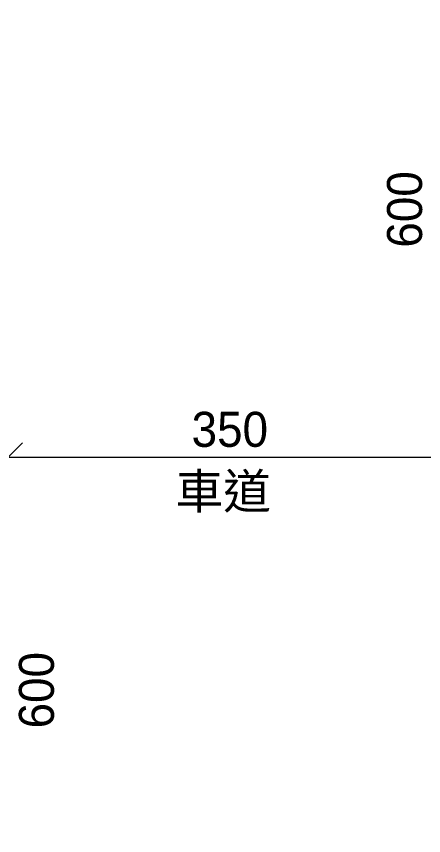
# Model space of a CAD drawing. Header units: millimetres. Extents: x -15161 to 10473752, y -72817 to 33960.
# Drawn here: x 39095 to 39425, y 844 to 1509 of the extents above; entities that cross this region are included whole.
import ezdxf

# ---------------------------------------------------------------- set-up
doc = ezdxf.new("R2010")
doc.units = ezdxf.units.MM
doc.layers.add('PDF_幾何圖形', color=7, linetype='Continuous')
doc.layers.add('PDF_文字', color=7, linetype='Continuous')
doc.styles.add('PDF PMingLiU', font='PMingLiU.ttf')

# ---------------------------------------------------------------- blocks, each defined once
blk = doc.blocks.new('拆除後的建築底圖1131126')
at = {"layer": 'PDF_幾何圖形', "lineweight": 0}
blk.add_lwpolyline([(13204.85, 3028.86), (12854.69, 3028.86, -0.000209), (12854.27, 625.2)], format="xyb", dxfattribs=at)
at = {"layer": 'PDF_幾何圖形', "lineweight": 9}
for points in [[(12842.84, 1139.64), (12866.55, 1162.93)], [(12834.79, 1151.07), (12854.69, 1151.07), (13204.85, 1151.07), (13224.75, 1151.07)]]:
    blk.add_lwpolyline(points, dxfattribs=at)
at = {"layer": 'PDF_文字', "char_height": 28.447, "attachment_point": 4, "rotation": 90, "style": 'PDF PMingLiU'}
for insert in [(13176.84, 1321.28), (12877.92, 930.9)]:
    blk.add_mtext('600', dxfattribs=dict(at, insert=insert))
at = {"layer": 'PDF_文字', "char_height": 28.447, "attachment_point": 4, "style": 'PDF PMingLiU'}
for s, insert in [('350', (13003.73, 1173.57)), ('車道', (12990.6, 1121.92))]:
    blk.add_mtext(s, dxfattribs=dict(at, insert=insert))

msp = doc.modelspace()

# ---------------------------------------------------------------- block references
at = {"color": 30}
msp.add_blockref('拆除後的建築底圖1131126', (26233.2578, 0), dxfattribs=at)

doc.saveas('drawing.dxf')
